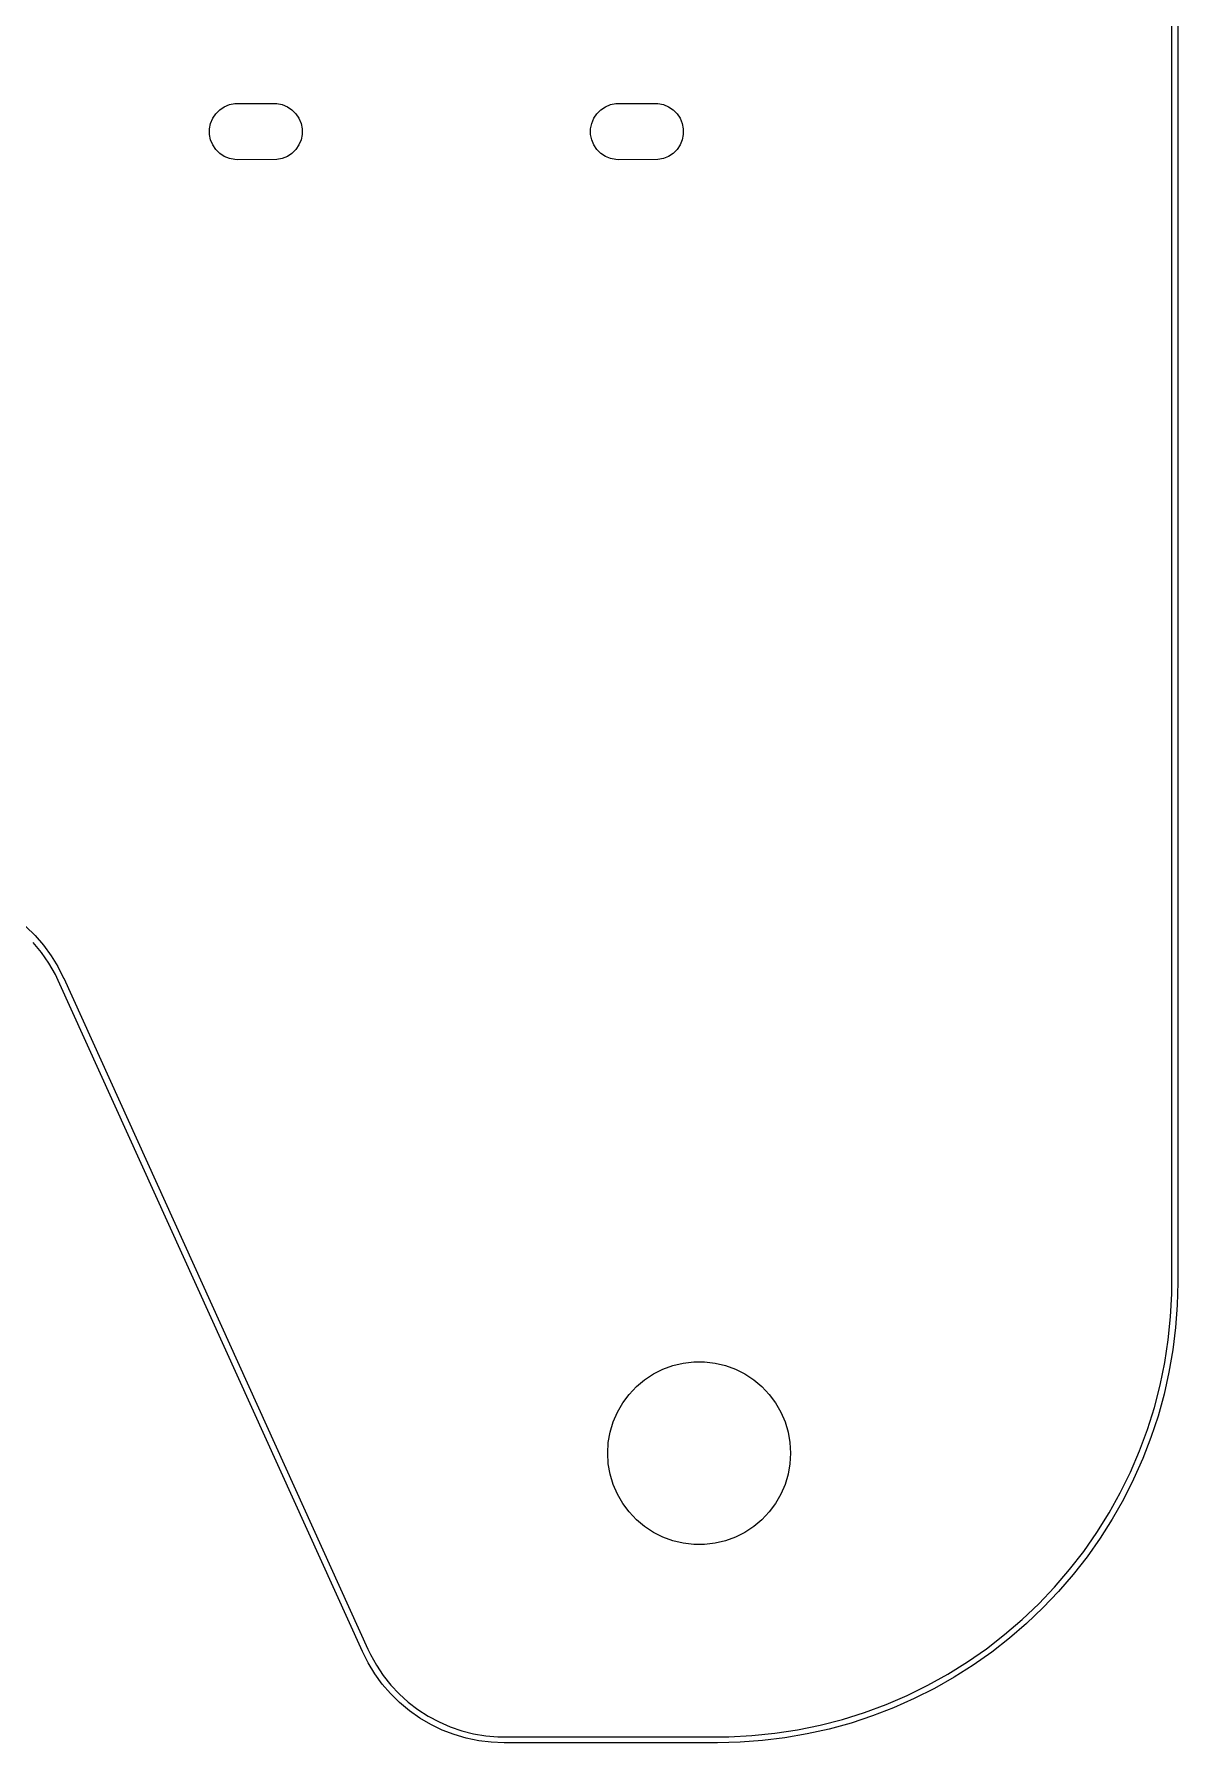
# Model space of a CAD drawing. Extents: x 96 to 246, y -139 to -34.
# Drawn here: x 208.2 to 245.7, y -138.8 to -82.8 of the extents above; entities that cross this region are included whole.
import ezdxf

# ---------------------------------------------------------------- set-up
doc = ezdxf.new("R2010")
doc.units = 0
doc.layers.add('BLACK', color=7, linetype='CONTINUOUS')

msp = doc.modelspace()

# ---------------------------------------------------------------- linework, layer by layer
at = {"layer": 'BLACK', "linetype": 'CONTINUOUS'}
for p, q in [((245.516572, -123.73308), (245.514652, -60.064055)), ((245.712731, -60.071221), (245.714652, -123.740247)), ((214.43961, -85.18047), (214.607139, -85.111077)), ((214.43961, -85.18047), (214.607139, -85.111077)), ((214.607139, -85.111077), (214.784986, -85.075701)), ((214.607139, -85.111077), (214.784986, -85.075701)), ((214.784986, -85.075701), (216.073652, -85.071247)), ((214.784986, -85.075701), (216.073652, -85.071247)), ((216.073652, -85.071247), (216.164318, -85.075701)), ((216.073652, -85.071247), (216.164318, -85.075701)), ((216.164318, -85.075701), (216.342165, -85.111077)), ((216.164318, -85.075701), (216.342165, -85.111077)), ((216.342165, -85.111077), (216.509694, -85.18047)), ((216.342165, -85.111077), (216.509694, -85.18047)), ((226.93961, -85.18047), (227.107139, -85.111077)), ((226.93961, -85.18047), (227.107139, -85.111077)), ((227.107139, -85.111077), (227.284986, -85.075701)), ((227.107139, -85.111077), (227.284986, -85.075701)), ((227.284986, -85.075701), (228.573652, -85.071247)), ((227.284986, -85.075701), (228.573652, -85.071247)), ((228.573652, -85.071247), (228.664318, -85.075701)), ((228.573652, -85.071247), (228.664318, -85.075701)), ((228.664318, -85.075701), (228.842165, -85.111077)), ((228.664318, -85.075701), (228.842165, -85.111077)), ((228.842165, -85.111077), (229.009694, -85.18047)), ((228.842165, -85.111077), (229.009694, -85.18047)), ((213.955106, -85.905581), (213.990482, -85.727734)), ((213.955106, -85.905581), (213.990482, -85.727734)), ((213.990482, -85.727734), (214.059875, -85.560205)), ((213.990482, -85.727734), (214.059875, -85.560205)), ((214.059875, -85.560205), (214.160617, -85.409433)), ((214.059875, -85.560205), (214.160617, -85.409433)), ((214.160617, -85.409433), (214.288838, -85.281212)), ((214.160617, -85.409433), (214.288838, -85.281212)), ((214.288838, -85.281212), (214.43961, -85.18047)), ((214.288838, -85.281212), (214.43961, -85.18047)), ((216.509694, -85.18047), (216.660466, -85.281212)), ((216.509694, -85.18047), (216.660466, -85.281212)), ((216.660466, -85.281212), (216.788687, -85.409433)), ((216.660466, -85.281212), (216.788687, -85.409433)), ((216.788687, -85.409433), (216.889429, -85.560205)), ((216.788687, -85.409433), (216.889429, -85.560205)), ((216.889429, -85.560205), (216.958822, -85.727734)), ((216.889429, -85.560205), (216.958822, -85.727734)), ((216.958822, -85.727734), (216.994198, -85.905581)), ((216.958822, -85.727734), (216.994198, -85.905581)), ((226.455106, -85.905581), (226.490482, -85.727734)), ((226.455106, -85.905581), (226.490482, -85.727734)), ((226.490482, -85.727734), (226.559875, -85.560205)), ((226.490482, -85.727734), (226.559875, -85.560205)), ((226.559875, -85.560205), (226.660617, -85.409433)), ((226.559875, -85.560205), (226.660617, -85.409433)), ((226.660617, -85.409433), (226.788838, -85.281212)), ((226.660617, -85.409433), (226.788838, -85.281212)), ((226.788838, -85.281212), (226.93961, -85.18047)), ((226.788838, -85.281212), (226.93961, -85.18047)), ((229.009694, -85.18047), (229.160466, -85.281212)), ((229.009694, -85.18047), (229.160466, -85.281212)), ((229.160466, -85.281212), (229.288687, -85.409433)), ((229.160466, -85.281212), (229.288687, -85.409433)), ((229.288687, -85.409433), (229.389429, -85.560205)), ((229.288687, -85.409433), (229.389429, -85.560205)), ((229.389429, -85.560205), (229.458822, -85.727734)), ((229.389429, -85.560205), (229.458822, -85.727734)), ((229.458822, -85.727734), (229.494198, -85.905581)), ((229.458822, -85.727734), (229.494198, -85.905581)), ((213.955106, -86.086913), (213.955106, -85.905581)), ((213.955106, -86.086913), (213.955106, -85.905581)), ((213.990482, -86.26476), (213.955106, -86.086913)), ((213.990482, -86.26476), (213.955106, -86.086913)), ((214.059875, -86.432289), (213.990482, -86.26476)), ((214.059875, -86.432289), (213.990482, -86.26476)), ((216.958822, -86.26476), (216.889429, -86.432289)), ((216.958822, -86.26476), (216.889429, -86.432289)), ((216.994198, -86.086913), (216.958822, -86.26476)), ((216.994198, -86.086913), (216.958822, -86.26476)), ((216.994198, -85.905581), (216.994198, -86.086913)), ((216.994198, -85.905581), (216.994198, -86.086913)), ((226.455106, -86.086913), (226.455106, -85.905581)), ((226.455106, -86.086913), (226.455106, -85.905581)), ((226.490482, -86.26476), (226.455106, -86.086913)), ((226.490482, -86.26476), (226.455106, -86.086913)), ((226.559875, -86.432289), (226.490482, -86.26476)), ((226.559875, -86.432289), (226.490482, -86.26476)), ((229.458822, -86.26476), (229.389429, -86.432289)), ((229.458822, -86.26476), (229.389429, -86.432289)), ((229.494198, -86.086913), (229.458822, -86.26476)), ((229.494198, -86.086913), (229.458822, -86.26476)), ((229.494198, -85.905581), (229.494198, -86.086913)), ((229.494198, -85.905581), (229.494198, -86.086913)), ((214.160617, -86.583061), (214.059875, -86.432289)), ((214.160617, -86.583061), (214.059875, -86.432289)), ((214.288838, -86.711282), (214.160617, -86.583061)), ((214.288838, -86.711282), (214.160617, -86.583061)), ((214.43961, -86.812024), (214.288838, -86.711282)), ((214.43961, -86.812024), (214.288838, -86.711282)), ((214.607139, -86.881417), (214.43961, -86.812024)), ((214.607139, -86.881417), (214.43961, -86.812024)), ((216.509694, -86.812024), (216.342165, -86.881417)), ((216.509694, -86.812024), (216.342165, -86.881417)), ((216.660466, -86.711282), (216.509694, -86.812024)), ((216.660466, -86.711282), (216.509694, -86.812024)), ((216.788687, -86.583061), (216.660466, -86.711282)), ((216.788687, -86.583061), (216.660466, -86.711282)), ((216.889429, -86.432289), (216.788687, -86.583061)), ((216.889429, -86.432289), (216.788687, -86.583061)), ((226.660617, -86.583061), (226.559875, -86.432289)), ((226.660617, -86.583061), (226.559875, -86.432289)), ((226.788838, -86.711282), (226.660617, -86.583061)), ((226.788838, -86.711282), (226.660617, -86.583061)), ((226.93961, -86.812024), (226.788838, -86.711282)), ((226.93961, -86.812024), (226.788838, -86.711282)), ((227.107139, -86.881417), (226.93961, -86.812024)), ((227.107139, -86.881417), (226.93961, -86.812024)), ((229.009694, -86.812024), (228.842165, -86.881417)), ((229.009694, -86.812024), (228.842165, -86.881417)), ((229.160466, -86.711282), (229.009694, -86.812024)), ((229.160466, -86.711282), (229.009694, -86.812024)), ((229.288687, -86.583061), (229.160466, -86.711282)), ((229.288687, -86.583061), (229.160466, -86.711282)), ((229.389429, -86.432289), (229.288687, -86.583061)), ((229.389429, -86.432289), (229.288687, -86.583061)), ((214.784986, -86.916793), (214.607139, -86.881417)), ((214.784986, -86.916793), (214.607139, -86.881417)), ((214.875652, -86.921247), (214.784986, -86.916793)), ((214.875652, -86.921247), (214.784986, -86.916793)), ((216.164318, -86.916793), (214.875652, -86.921247)), ((216.164318, -86.916793), (214.875652, -86.921247)), ((216.342165, -86.881417), (216.164318, -86.916793)), ((216.342165, -86.881417), (216.164318, -86.916793)), ((227.284986, -86.916793), (227.107139, -86.881417)), ((227.284986, -86.916793), (227.107139, -86.881417)), ((227.375652, -86.921247), (227.284986, -86.916793)), ((227.375652, -86.921247), (227.284986, -86.916793)), ((228.664318, -86.916793), (227.375652, -86.921247)), ((228.664318, -86.916793), (227.375652, -86.921247)), ((228.842165, -86.881417), (228.664318, -86.916793)), ((228.842165, -86.881417), (228.664318, -86.916793)), ((207.933512, -112.07127), (208.235247, -112.365576)), ((208.446666, -112.918795), (208.173991, -112.587364)), ((208.235247, -112.365576), (208.511648, -112.683794)), ((208.689324, -113.272795), (208.446666, -112.918795)), ((208.511648, -112.683794), (208.760828, -113.023749)), ((208.760828, -113.023749), (208.981085, -113.38312)), ((208.900105, -113.646653), (208.689324, -113.272795)), ((208.988466, -113.841386), (208.900105, -113.646653)), ((208.981085, -113.38312), (209.170914, -113.759451)), ((208.988709, -113.842099), (208.988466, -113.841386)), ((218.968919, -135.839688), (208.988709, -113.842099)), ((209.170914, -113.759451), (209.170847, -113.759481)), ((209.170847, -113.759481), (209.172057, -113.766794)), ((209.172057, -113.766794), (219.152268, -135.764384)), ((245.514652, -123.740247), (245.516572, -123.73308)), ((245.514652, -124.117826), (245.514652, -123.740247)), ((245.714652, -123.740247), (245.696464, -124.481169)), ((245.476404, -124.872014), (245.514652, -124.117826)), ((245.400006, -125.623297), (245.476404, -124.872014)), ((245.696464, -124.481169), (245.641942, -125.220306)), ((245.641942, -125.220306), (245.551218, -125.955878)), ((245.285654, -126.369746), (245.400006, -125.623297)), ((245.551218, -125.955878), (245.42451, -126.686111)), ((228.514652, -126.742171), (228.826413, -126.585599)), ((228.514652, -126.742171), (228.826413, -126.585599)), ((228.826413, -126.585599), (229.154242, -126.466278)), ((228.826413, -126.585599), (229.154242, -126.466278)), ((229.154242, -126.466278), (229.493707, -126.385824)), ((229.154242, -126.466278), (229.493707, -126.385824)), ((229.493707, -126.385824), (229.840218, -126.345323)), ((229.493707, -126.385824), (229.840218, -126.345323)), ((229.840218, -126.345323), (230.189086, -126.345323)), ((229.840218, -126.345323), (230.189086, -126.345323)), ((230.189086, -126.345323), (230.535597, -126.385824)), ((230.189086, -126.345323), (230.535597, -126.385824)), ((230.535597, -126.385824), (230.875062, -126.466278)), ((230.535597, -126.385824), (230.875062, -126.466278)), ((230.875062, -126.466278), (231.202891, -126.585599)), ((230.875062, -126.466278), (231.202891, -126.585599)), ((231.202891, -126.585599), (231.514652, -126.742171)), ((231.202891, -126.585599), (231.514652, -126.742171)), ((245.133642, -127.109445), (245.285654, -126.369746)), ((227.716519, -127.411884), (227.955927, -127.158126)), ((227.716519, -127.411884), (227.955927, -127.158126)), ((227.955927, -127.158126), (228.223176, -126.933877)), ((227.955927, -127.158126), (228.223176, -126.933877)), ((228.223176, -126.933877), (228.514652, -126.742171)), ((228.223176, -126.933877), (228.514652, -126.742171)), ((231.514652, -126.742171), (231.806128, -126.933877)), ((231.514652, -126.742171), (231.806128, -126.933877)), ((231.806128, -126.933877), (232.073377, -127.158126)), ((231.806128, -126.933877), (232.073377, -127.158126)), ((232.073377, -127.158126), (232.312785, -127.411884)), ((232.073377, -127.158126), (232.312785, -127.411884)), ((244.94436, -127.840496), (245.133642, -127.109445)), ((245.42451, -126.686111), (245.262125, -127.409248)), ((227.333754, -127.993849), (227.508189, -127.69172)), ((227.333754, -127.993849), (227.508189, -127.69172)), ((227.508189, -127.69172), (227.716519, -127.411884)), ((227.508189, -127.69172), (227.716519, -127.411884)), ((232.312785, -127.411884), (232.521115, -127.69172)), ((232.312785, -127.411884), (232.521115, -127.69172)), ((232.521115, -127.69172), (232.69555, -127.993849)), ((232.521115, -127.69172), (232.69555, -127.993849)), ((245.262125, -127.409248), (245.064452, -128.123546)), ((227.095517, -128.648399), (227.195574, -128.314187)), ((227.095517, -128.648399), (227.195574, -128.314187)), ((227.195574, -128.314187), (227.333754, -127.993849)), ((227.195574, -128.314187), (227.333754, -127.993849)), ((232.69555, -127.993849), (232.83373, -128.314187)), ((232.69555, -127.993849), (232.83373, -128.314187)), ((232.83373, -128.314187), (232.933787, -128.648399)), ((232.83373, -128.314187), (232.933787, -128.648399)), ((244.718294, -128.561021), (244.94436, -127.840496)), ((245.064452, -128.123546), (244.831968, -128.827285)), ((227.034937, -128.991968), (227.095517, -128.648399)), ((227.034937, -128.991968), (227.095517, -128.648399)), ((232.933787, -128.648399), (232.994367, -128.991968)), ((232.933787, -128.648399), (232.994367, -128.991968)), ((244.456024, -129.269172), (244.718294, -128.561021)), ((244.831968, -128.827285), (244.565234, -129.518768)), ((227.014652, -129.340247), (227.034937, -128.991968)), ((227.014652, -129.340247), (227.034937, -128.991968)), ((227.034937, -129.688526), (227.014652, -129.340247)), ((227.034937, -129.688526), (227.014652, -129.340247)), ((232.994367, -128.991968), (233.014652, -129.340247)), ((232.994367, -128.991968), (233.014652, -129.340247)), ((233.014652, -129.340247), (232.994367, -129.688526)), ((233.014652, -129.340247), (232.994367, -129.688526)), ((244.158224, -129.963129), (244.456024, -129.269172)), ((227.095517, -130.032095), (227.034937, -129.688526)), ((227.095517, -130.032095), (227.034937, -129.688526)), ((232.994367, -129.688526), (232.933787, -130.032095)), ((232.994367, -129.688526), (232.933787, -130.032095)), ((243.825657, -130.641113), (244.158224, -129.963129)), ((244.565234, -129.518768), (244.264891, -130.19633)), ((227.195574, -130.366307), (227.095517, -130.032095)), ((227.195574, -130.366307), (227.095517, -130.032095)), ((227.333754, -130.686645), (227.195574, -130.366307)), ((227.333754, -130.686645), (227.195574, -130.366307)), ((232.83373, -130.366307), (232.69555, -130.686645)), ((232.83373, -130.366307), (232.69555, -130.686645)), ((232.933787, -130.032095), (232.83373, -130.366307)), ((232.933787, -130.032095), (232.83373, -130.366307)), ((244.264891, -130.19633), (243.931664, -130.858339)), ((227.508189, -130.988774), (227.333754, -130.686645)), ((227.508189, -130.988774), (227.333754, -130.686645)), ((227.716519, -131.26861), (227.508189, -130.988774)), ((227.716519, -131.26861), (227.508189, -130.988774)), ((232.521115, -130.988774), (232.312785, -131.26861)), ((232.521115, -130.988774), (232.312785, -131.26861)), ((232.69555, -130.686645), (232.521115, -130.988774)), ((232.69555, -130.686645), (232.521115, -130.988774)), ((243.459178, -131.301382), (243.825657, -130.641113)), ((243.931664, -130.858339), (243.566355, -131.5032)), ((227.955927, -131.522368), (227.716519, -131.26861)), ((227.955927, -131.522368), (227.716519, -131.26861)), ((228.223176, -131.746617), (227.955927, -131.522368)), ((228.223176, -131.746617), (227.955927, -131.522368)), ((232.073377, -131.522368), (231.806128, -131.746617)), ((232.073377, -131.522368), (231.806128, -131.746617)), ((232.312785, -131.26861), (232.073377, -131.522368)), ((232.312785, -131.26861), (232.073377, -131.522368)), ((243.059727, -131.942242), (243.459178, -131.301382)), ((243.566355, -131.5032), (243.169844, -132.129359)), ((228.514652, -131.938323), (228.223176, -131.746617)), ((228.514652, -131.938323), (228.223176, -131.746617)), ((228.826413, -132.094895), (228.514652, -131.938323)), ((228.826413, -132.094895), (228.514652, -131.938323)), ((229.154242, -132.214216), (228.826413, -132.094895)), ((229.154242, -132.214216), (228.826413, -132.094895)), ((229.493707, -132.29467), (229.154242, -132.214216)), ((229.493707, -132.29467), (229.154242, -132.214216)), ((230.875062, -132.214216), (230.535597, -132.29467)), ((230.875062, -132.214216), (230.535597, -132.29467)), ((231.202891, -132.094895), (230.875062, -132.214216)), ((231.202891, -132.094895), (230.875062, -132.214216)), ((231.514652, -131.938323), (231.202891, -132.094895)), ((231.514652, -131.938323), (231.202891, -132.094895)), ((231.806128, -131.746617), (231.514652, -131.938323)), ((231.806128, -131.746617), (231.514652, -131.938323)), ((242.628329, -132.562048), (243.059727, -131.942242)), ((243.169844, -132.129359), (242.743087, -132.735309)), ((229.840218, -132.335171), (229.493707, -132.29467)), ((229.840218, -132.335171), (229.493707, -132.29467)), ((230.189086, -132.335171), (229.840218, -132.335171)), ((230.189086, -132.335171), (229.840218, -132.335171)), ((230.535597, -132.29467), (230.189086, -132.335171)), ((230.535597, -132.29467), (230.189086, -132.335171)), ((242.166093, -133.159208), (242.628329, -132.562048)), ((242.743087, -132.735309), (242.287111, -133.319588)), ((241.674205, -133.73219), (242.166093, -133.159208)), ((242.287111, -133.319588), (241.803015, -133.88079)), ((241.153926, -134.279523), (241.674205, -133.73219)), ((241.803015, -133.88079), (241.291966, -134.417562)), ((240.606594, -134.799801), (241.153926, -134.279523)), ((241.291966, -134.417562), (240.755193, -134.928612)), ((240.033612, -135.29169), (240.606594, -134.799801)), ((240.755193, -134.928612), (240.193992, -135.412708)), ((239.436452, -135.753927), (240.033612, -135.29169)), ((240.193992, -135.412708), (239.609713, -135.868684)), ((218.97013, -135.847002), (218.968919, -135.839688)), ((218.970145, -135.846996), (218.97013, -135.847002)), ((219.157773, -136.219369), (218.970145, -135.846996)), ((219.152268, -135.764384), (219.152283, -135.764377)), ((219.152283, -135.764377), (219.235115, -135.946942)), ((219.235115, -135.946942), (219.430022, -136.297335)), ((238.816647, -136.185324), (239.436452, -135.753927)), ((239.609713, -135.868684), (239.003764, -136.295441)), ((219.375193, -136.57517), (219.157773, -136.219369)), ((219.620951, -136.912021), (219.375193, -136.57517)), ((219.430022, -136.297335), (219.652901, -136.630636)), ((219.652901, -136.630636), (219.902262, -136.944616)), ((237.515517, -136.951255), (238.175787, -136.584775)), ((238.377604, -136.691953), (237.732744, -137.057262)), ((238.175787, -136.584775), (238.816647, -136.185324)), ((239.003764, -136.295441), (238.377604, -136.691953)), ((219.893406, -137.22767), (219.620951, -136.912021)), ((220.190735, -137.520008), (219.893406, -137.22767)), ((219.902262, -136.944616), (220.17644, -137.237175)), ((220.17644, -137.237175), (220.4736, -137.50636)), ((236.143576, -137.581622), (236.837534, -137.283822)), ((236.837534, -137.283822), (237.515517, -136.951255)), ((237.732744, -137.057262), (237.070735, -137.390489)), ((220.510952, -137.787079), (220.190735, -137.520008)), ((220.4736, -137.50636), (220.791756, -137.75037)), ((220.851916, -138.027099), (220.510952, -137.787079)), ((220.791756, -137.75037), (221.128783, -137.967574)), ((234.7149, -138.069959), (235.435426, -137.843893)), ((235.435426, -137.843893), (236.143576, -137.581622)), ((236.393173, -137.690832), (235.70169, -137.957567)), ((237.070735, -137.390489), (236.393173, -137.690832)), ((221.211348, -138.238464), (220.851916, -138.027099)), ((221.128783, -137.967574), (221.482426, -138.15652)), ((221.586844, -138.41976), (221.211348, -138.238464)), ((221.482426, -138.15652), (221.850323, -138.315945)), ((221.850323, -138.315945), (222.230013, -138.444784)), ((232.497702, -138.525605), (233.244151, -138.411253)), ((233.244151, -138.411253), (233.98385, -138.259241)), ((234.283653, -138.387723), (233.560516, -138.550109)), ((233.98385, -138.259241), (234.7149, -138.069959)), ((234.997951, -138.19005), (234.283653, -138.387723)), ((235.70169, -137.957567), (234.997951, -138.19005)), ((221.975896, -138.569776), (221.586844, -138.41976)), ((222.375902, -138.687508), (221.975896, -138.569776)), ((222.230013, -138.444784), (222.61896, -138.542176)), ((222.784189, -138.772171), (222.375902, -138.687508)), ((222.61896, -138.542176), (223.014562, -138.607469)), ((223.198027, -138.823197), (222.784189, -138.772171)), ((223.014562, -138.607469), (223.414176, -138.640227)), ((223.614651, -138.840247), (223.198027, -138.823197)), ((223.414176, -138.640227), (223.614653, -138.640247)), ((223.614652, -138.840247), (223.614651, -138.840246)), ((223.614651, -138.840246), (223.614651, -138.840247)), ((230.607509, -138.838333), (223.614652, -138.840247)), ((223.614653, -138.640247), (223.621794, -138.64216)), ((223.621794, -138.64216), (230.614652, -138.640247)), ((230.614652, -138.840247), (230.607509, -138.838333)), ((230.614652, -138.640247), (230.614703, -138.640252)), ((231.355574, -138.822063), (230.614652, -138.840252)), ((230.614652, -138.840252), (230.614652, -138.840247)), ((230.614703, -138.640252), (230.992231, -138.640252)), ((230.992231, -138.640252), (231.746419, -138.602003)), ((232.094711, -138.767541), (231.355574, -138.822063)), ((231.746419, -138.602003), (232.497702, -138.525605)), ((232.830283, -138.676817), (232.094711, -138.767541)), ((233.560516, -138.550109), (232.830283, -138.676817))]:
    msp.add_line(p, q, dxfattribs=at)

doc.saveas('drawing.dxf')
